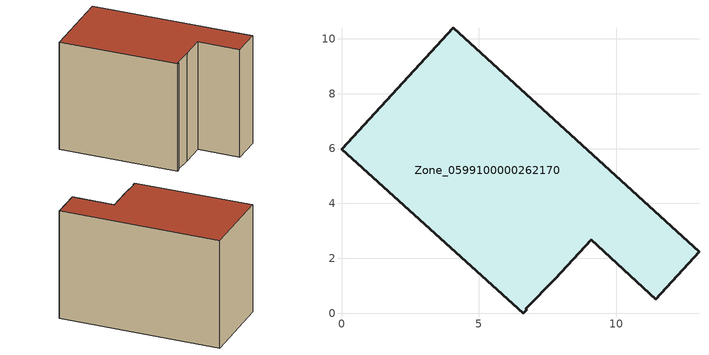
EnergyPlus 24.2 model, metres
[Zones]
Zone_0599100000262170
 floor ground (C_G): 0,5.98 4.06,10.4 13.02,2.24 11.44,0.52 9.09,2.68 7.79,1.26 6.7,0.16 6.75,0.13 6.63,0 z0
 wall outside (C_F): 4.06,10.4 0,5.98 6.63,0 6.75,0.13 6.7,0.16 7.79,1.26 9.09,2.68 11.44,0.52 13.02,2.24 4.06,10.4 z0:8.42
 roof outside (C_R): 6.75,0.13 6.7,0.16 7.79,1.26 9.09,2.68 11.44,0.52 13.02,2.24 4.06,10.4 0,5.98 6.63,0 z8.42
[BUILDING]
Pand.0599100000262170: North Axis=0; Terrain=City; Loads Convergence Tolerance Value=0.04; Temperature Convergence Tolerance Value=0.4; Solar Distribution=FullExterior; Maximum Number of Warmup Days=25; Minimum Number of Warmup Days=1
[Site:Location]
Rotterdam.The.Hague.AP_ZH_NLD Design_Conditions: Latitude=51.96; Longitude=4.45; Time Zone=1; Elevation=-4.5
[SITE:GROUNDTEMPERATURE:BUILDINGSURFACE]
18, 18, 18, 18, 18, 18, 18, 18, 18, 18, 18, 18
[MATERIAL] Thermal Absorptance=0.9; Solar Absorptance=0.7; Visible Absorptance=0.7
Name | Roughness | Thickness | Conductivity | Density | Specific Heat
G.TI.1975-1991 | MediumSmooth | 0.15 | 0.288461 | 540 | 1210
F.TI.1975-1991 | Rough | 0.3 | 0.230769 | 1920 | 840
R.TI.1975-1991 | MediumRough | 0.2 | 0.153846 | 1500 | 1000
[CONSTRUCTION]
C_G: G.TI.1975-1991
C_F: F.TI.1975-1991
C_R: R.TI.1975-1991
[ZONE]
Zone_0599100000262170: Type=1; Multiplier=1; Ceiling Height=Autocalculate; Volume=Autocalculate; Floor Area=autocalculate; Part of Total Floor Area=Yes
[ZONEINFILTRATION:DESIGNFLOWRATE]
Infil_Zone_0599100000262170: Zone or ZoneList or Space or SpaceList=Zone_0599100000262170; Schedule=AlwaysOn; Design Flow Rate Calculation Method=Flow/Area; Flow Rate per Floor Area=0.003; Constant Term Coefficient=1; Temperature Term Coefficient=0; Velocity Term Coefficient=0; Velocity Squared Term Coefficient=0
[HVACTEMPLATE:ZONE:IDEALLOADSAIRSYSTEM]
Zone_0599100000262170: Maximum Heating Supply Air Temperature=50; Minimum Cooling Supply Air Temperature=13; Maximum Heating Supply Air Humidity Ratio=0.0156; Minimum Cooling Supply Air Humidity Ratio=0.0077; Heating Limit=NoLimit; Cooling Limit=NoLimit; Dehumidification Control Type=ConstantSensibleHeatRatio; Cooling Sensible Heat Ratio=0.7; Dehumidification Setpoint=60; Humidification Control Type=None; Humidification Setpoint=30; Outdoor Air Method=None; Outdoor Air Flow Rate per Person=0.00944; Outdoor Air Flow Rate per Zone Floor Area=0; Outdoor Air Flow Rate per Zone=0; Demand Controlled Ventilation Type=None; Outdoor Air Economizer Type=NoEconomizer; Heat Recovery Type=None; Sensible Heat Recovery Effectiveness=0.7; Latent Heat Recovery Effectiveness=0.65
[ZONECONTROL:THERMOSTAT]
ThermostatControl_Zone_0599100000262170: Zone or ZoneList=Zone_0599100000262170; Control Type Schedule=DualSetpointControlType; Control 1=Thermostat_Zone_0599100000262170; Temperature Difference Between Cutout And Setpoint=0
[THERMOSTATSETPOINT:DUALSETPOINT]
Thermostat_Zone_0599100000262170: Heating Setpoint Temperature Schedule=HeatingSetpoint_Zone_0599100000262170; Cooling Setpoint Temperature Schedule=CoolingSetpoint_Zone_0599100000262170
[SCHEDULE:COMPACT]
HeatingSetpoint_Zone_0599100000262170: Through: 12/31, For: AllDays, Until: 24:00, 21
CoolingSetpoint_Zone_0599100000262170: Through: 12/31, For: AllDays, Until: 24:00, 24
DualSetpointControlType: Through: 12/31, For: AllDays, Until: 24:00, 4
AlwaysOn: Through: 12/31, For: AllDays, Until: 24:00, 1
